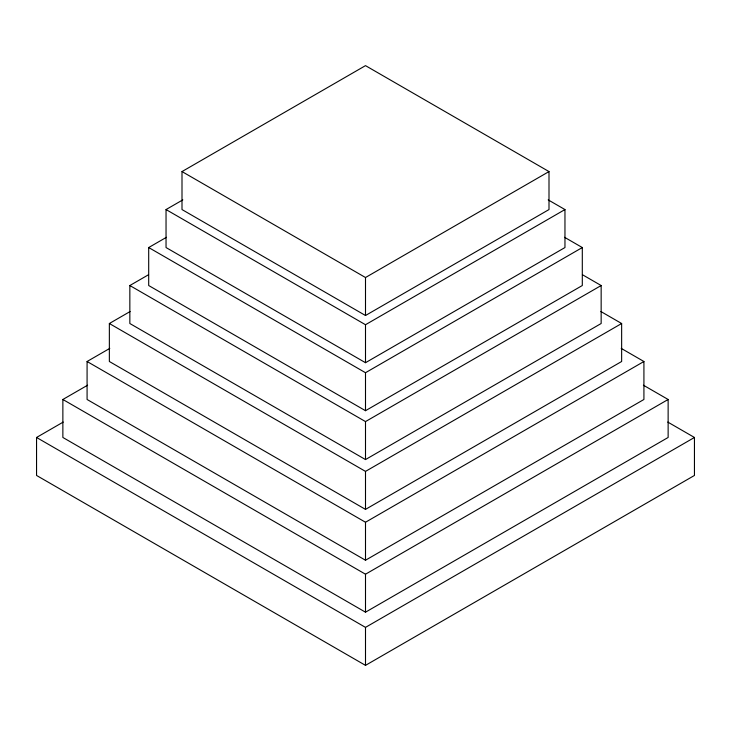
<?xml version="1.0" encoding="UTF-8"?>
<svg xmlns="http://www.w3.org/2000/svg" width="731" height="731" viewBox="0 0 731 731"><rect width="100%" height="100%" fill="white"/><g stroke="black" fill="none" stroke-linecap="round" stroke-linejoin="round"><path stroke-width="1.1" d="M182.001 171.575L365.5 65.635L548.999 171.575L548.999 209.559L365.5 315.509L182.001 209.559L182.001 171.575L365.5 277.524L548.999 171.575M548.177 199.874L564.962 209.559L564.962 247.544L365.5 362.704L166.038 247.544L166.038 209.559L182.823 199.874M564.57 237.301L582.305 247.544L582.305 285.529L365.5 410.703L148.695 285.529L148.695 247.544L166.43 237.301M582.424 274.71L601.156 285.529L601.156 323.513L365.5 459.571L129.844 323.513L129.844 285.529L148.576 274.71M600.882 311.525L621.642 323.513L621.642 361.498L365.5 509.379L109.358 361.498L109.358 323.513L130.118 311.525M621.213 348.385L643.92 361.498L643.92 399.482L365.5 560.229L87.08 399.482L87.08 361.498L109.787 348.385M643.408 385.21L668.134 399.482L668.134 437.467L365.5 612.185L62.866 437.467L62.866 399.482L87.592 385.21M667.778 422.07L694.45 437.467L694.45 475.452L365.5 665.365L36.55 475.452L36.55 437.467L63.222 422.07M166.038 209.559L365.5 324.719L564.962 209.559M148.695 247.544L365.5 372.719L582.305 247.544M129.844 285.529L365.5 421.586L601.156 285.529M109.358 323.513L365.5 471.394L621.642 323.513M87.08 361.498L365.5 522.245L643.92 361.498M62.866 399.482L365.5 574.21L668.134 399.482M36.55 437.467L365.5 627.381L694.45 437.467M365.5 277.524L365.5 315.509M365.5 324.719L365.5 362.704M365.5 372.719L365.5 410.703M365.5 421.586L365.5 459.571M365.5 471.394L365.5 509.379M365.5 522.245L365.5 560.229M365.5 574.21L365.5 612.185M365.5 627.381L365.5 665.365"/></g></svg>
